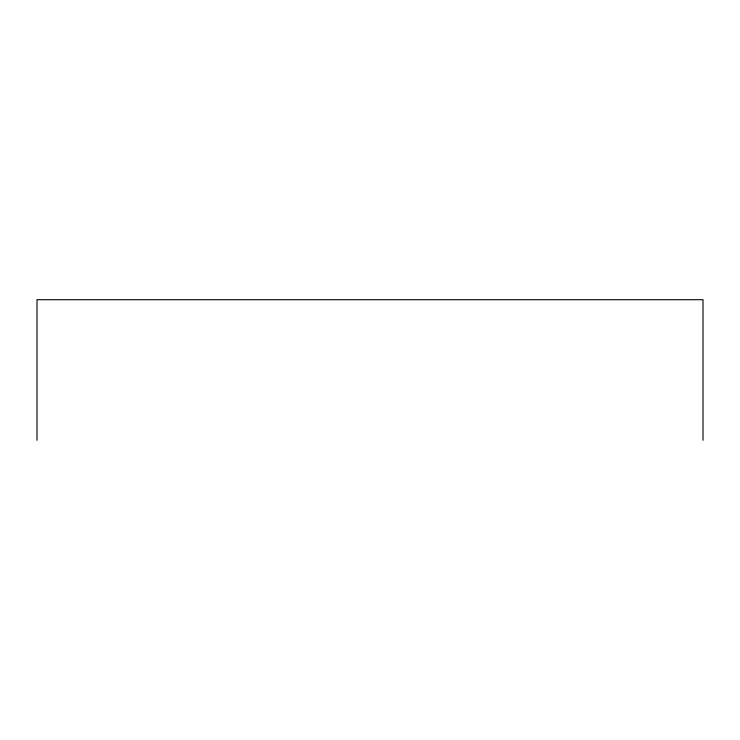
<?xml version="1.0" encoding="UTF-8"?>
<svg xmlns="http://www.w3.org/2000/svg" width="740" height="740" viewBox="0 0 740 740"><rect width="100%" height="100%" fill="white"/><g stroke="black" fill="none" stroke-linecap="round" stroke-linejoin="round"><path stroke-width="1.11" d="M703 440.3L703 299.7L37 299.7L37 440.3"/></g></svg>
